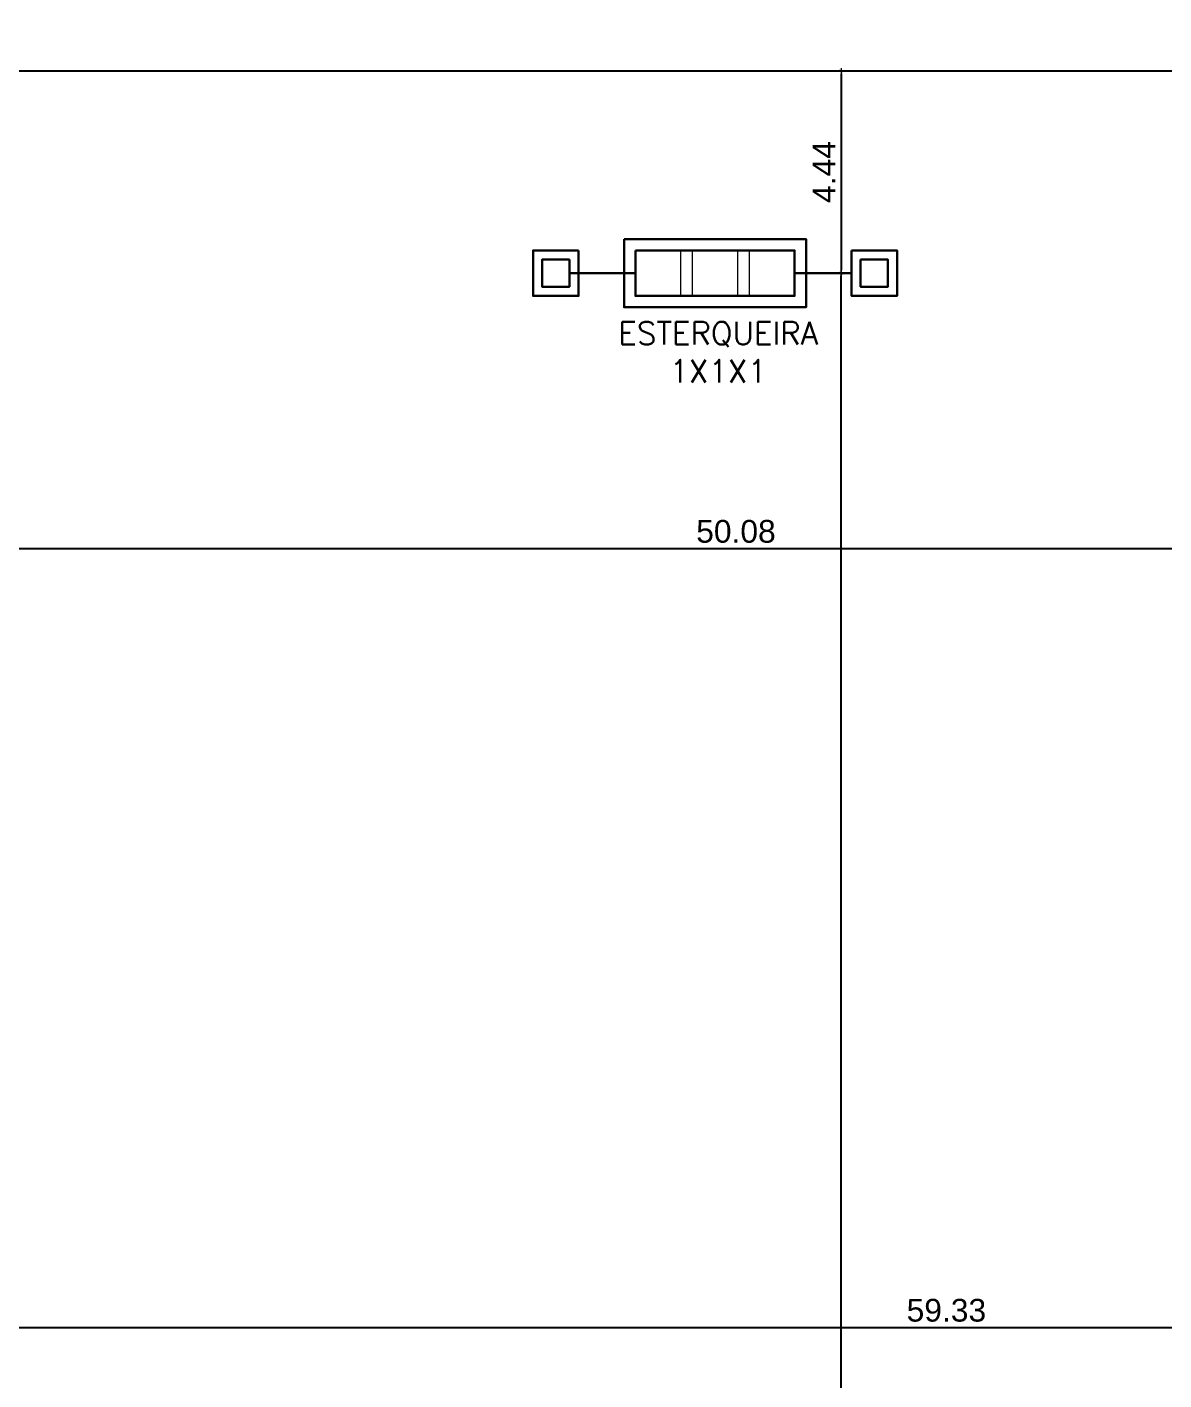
# Model space of a CAD drawing. Header units: millimetres. Extents: x 2767 to 2978, y 1319 to 1481.
# Drawn here: x 2844.59 to 2869.58, y 1413.13 to 1442.87 of the extents above; entities that cross this region are included whole.
import ezdxf

# ---------------------------------------------------------------- set-up
doc = ezdxf.new("R2010")
doc.units = ezdxf.units.MM
doc.header["$LTSCALE"] = 0.03
for name, color, linetype, lineweight in [('A-COTAS', 12, 'Continuous', 9), ('A-PAREDE', 5, 'Continuous', 30), ('A-VISTA01', 1, 'Continuous', 20)]:
    doc.layers.add(name, color=color, linetype=linetype, lineweight=lineweight)
doc.layers.add('A_Imagem', color=7, linetype='Continuous', lineweight=0, true_color=0xffffff)
doc.layers.add('G_HACHURA', color=9, linetype='Continuous')
doc.styles.add('Century Gothic', font='arial.ttf')
doc.styles.get("Standard").update_dxf_attribs({"font": 'romans.shx'})
doc.dimstyles.new('COTA_250', dxfattribs={"dimscale": 250, "dimtxt": 0.002, "dimasz": 0.00025, "dimexe": 0.00075, "dimexo": 0.00075, "dimgap": 0.0005, "dimtad": 1, "dimzin": 4, "dimdsep": 46, "dimtxsty": 'Century Gothic', "dimblk": 'PU-Tick', "dimcen": 0.001, "dimdle": 0.00075, "dimse1": 1, "dimse2": 1, "dimclrd": 256, "dimclre": 256, "dimclrt": 256, "dimadec": 0, "dimazin": 0, "dimtfac": 1, "dimtix": 1, "dimtmove": 0, "dimatfit": 3, "dimldrblk": 'DOT', "dimfxl": 1, "dimarcsym": 0})

# ---------------------------------------------------------------- blocks, each defined once
blk = doc.blocks.new('PU-Tick')
for p, q in [((1, 0), (-1, 0)), ((0, -1), (0, 1))]:
    blk.add_line(p, q)
at = {"color": 0, "linetype": 'ByBlock', "const_width": 0.15}
blk.add_lwpolyline([(-0.5, -0.5), (0.5, 0.5)], dxfattribs=at)
blk = doc.blocks.new('*D301')
at = {"layer": 'A-COTAS', "lineweight": -2, "transparency": 16777216}
blk.add_line((-3.233, 12.368), (-62.437, 12.368), dxfattribs=at)
at = {"layer": 'Defpoints', "color": 0, "transparency": 16777216}
for p in [(-3.17, 14.428), (-62.5, 14.114), (-62.5, 12.368)]:
    blk.add_point(p, dxfattribs=at)
at = {"layer": 'A-COTAS', "lineweight": -2, "transparency": 16777216, "xscale": 0.0625, "yscale": 0.0625, "zscale": 0.0625, "rotation": 180}
blk.add_blockref('PU-Tick', (-62.5, 12.368), dxfattribs=at)
at = {"layer": 'A-COTAS', "lineweight": -2, "transparency": 16777216, "xscale": 0.0625, "yscale": 0.0625, "zscale": 0.0625}
blk.add_blockref('PU-Tick', (-3.17, 12.368), dxfattribs=at)
at = {"layer": 'A-COTAS', "transparency": 16777216, "insert": (-32.835, 12.749), "char_height": 0.5, "attachment_point": 5, "style": 'Century Gothic'}
blk.add_mtext('59.33', dxfattribs=at)
blk = doc.blocks.new('_Dot')
at = {"layer": 'G_HACHURA', "color": 0, "lineweight": -2}
blk.add_line((-0.5, 0), (-1, 0), dxfattribs=at)
at = {"layer": 'G_HACHURA', "color": 0, "const_width": 0.5}
blk.add_lwpolyline([(-0.25, 0, 1), (0.25, 0, 1)], format="xyb", close=True, dxfattribs=at)
blk = doc.blocks.new('*D273')
at = {"layer": 'A-COTAS', "lineweight": -2, "transparency": 16777216}
blk.add_line((-35.149, -16.176), (-35.149, 35.493), dxfattribs=at)
at = {"layer": 'Defpoints', "color": 0, "transparency": 16777216}
for p in [(-35.149, 35.555), (-33.92, 35.555), (-35.233, -16.238)]:
    blk.add_point(p, dxfattribs=at)
at = {"layer": 'A-COTAS', "lineweight": -2, "transparency": 16777216, "xscale": 0.0625, "yscale": 0.0625, "zscale": 0.0625}
for p, rotation in [((-35.149, 35.555), 90), ((-35.149, -16.238), 270)]:
    blk.add_blockref('PU-Tick', p, dxfattribs=dict(at, rotation=rotation))
at = {"layer": 'A-COTAS', "transparency": 16777216, "insert": (-35.53, 9.658), "char_height": 0.5, "attachment_point": 5, "rotation": 90, "style": 'Century Gothic'}
blk.add_mtext('51.79', dxfattribs=at)
blk = doc.blocks.new('*D274')
at = {"layer": 'A-COTAS', "lineweight": -2, "transparency": 16777216}
blk.add_line((-12.483, 29.495), (-62.437, 29.495), dxfattribs=at)
at = {"layer": 'Defpoints', "color": 0, "transparency": 16777216}
for p in [(-62.5, 29.561), (-62.5, 29.495), (-12.42, 29.495)]:
    blk.add_point(p, dxfattribs=at)
at = {"layer": 'A-COTAS', "lineweight": -2, "transparency": 16777216, "xscale": 0.0625, "yscale": 0.0625, "zscale": 0.0625, "rotation": 180}
blk.add_blockref('PU-Tick', (-62.5, 29.495), dxfattribs=at)
at = {"layer": 'A-COTAS', "lineweight": -2, "transparency": 16777216, "xscale": 0.0625, "yscale": 0.0625, "zscale": 0.0625}
blk.add_blockref('PU-Tick', (-12.42, 29.495), dxfattribs=at)
at = {"layer": 'A-COTAS', "transparency": 16777216, "insert": (-37.46, 29.875), "char_height": 0.5, "attachment_point": 5, "style": 'Century Gothic'}
blk.add_mtext('50.08', dxfattribs=at)
blk = doc.blocks.new('sanitario')
for points in [[(610419.459, 9201760.449), (610418.459, 9201760.449), (610418.459, 9201759.449), (610419.459, 9201759.449)], [(610425.459, 9201760.449), (610426.459, 9201760.449), (610426.459, 9201759.449), (610425.459, 9201759.449)], [(610419.259, 9201760.249), (610418.659, 9201760.249), (610418.659, 9201759.649), (610419.259, 9201759.649)], [(610425.659, 9201760.249), (610426.259, 9201760.249), (610426.259, 9201759.649), (610425.659, 9201759.649)]]:
    blk.add_lwpolyline(points, close=True)
for points in [[(610419.259, 9201759.949), (610420.709, 9201759.949)], [(610425.459, 9201759.949), (610424.209, 9201759.949)]]:
    blk.add_lwpolyline(points)
at = {"layer": 'A-PAREDE'}
for points in [[(610420.459, 9201760.699), (610424.459, 9201760.699), (610424.459, 9201759.199), (610420.459, 9201759.199)], [(610420.709, 9201760.449), (610424.209, 9201760.449), (610424.209, 9201759.449), (610420.709, 9201759.449)]]:
    blk.add_lwpolyline(points, close=True, dxfattribs=at)
at = {"layer": 'A-VISTA01'}
for points in [[(610421.959, 9201759.449), (610421.709, 9201759.449), (610421.709, 9201760.449), (610421.959, 9201760.449)], [(610423.209, 9201759.449), (610422.959, 9201759.449), (610422.959, 9201760.449), (610423.209, 9201760.449)]]:
    blk.add_lwpolyline(points, close=True, dxfattribs=at)
at = {"layer": 'A_Imagem', "color": 12, "true_color": 0xdb0000, "insert": (610420.209, 9201757.545), "char_height": 0.5, "attachment_point": 7}
blk.add_mtext_dynamic_manual_height_columns('\\pxqc;ESTERQUEIRA\\P1X1X1', width=4.64456, gutter_width=30.315, heights=[0], dxfattribs=at)
blk = doc.blocks.new('*D296')
at = {"layer": 'A-COTAS', "lineweight": -2, "transparency": 16777216}
blk.add_line((-35.149, 39.938), (-35.149, 35.618), dxfattribs=at)
at = {"layer": 'Defpoints', "color": 0, "transparency": 16777216}
for p in [(-34.489, 40), (-35.149, 35.555), (-34.72, 35.555)]:
    blk.add_point(p, dxfattribs=at)
at = {"layer": 'A-COTAS', "lineweight": -2, "transparency": 16777216, "xscale": 0.0625, "yscale": 0.0625, "zscale": 0.0625}
for p, rotation in [((-35.149, 40), 90), ((-35.149, 35.555), 270)]:
    blk.add_blockref('PU-Tick', p, dxfattribs=dict(at, rotation=rotation))
at = {"layer": 'A-COTAS', "transparency": 16777216, "insert": (-35.524, 37.778), "char_height": 0.5, "attachment_point": 5, "rotation": 90, "style": 'Century Gothic'}
blk.add_mtext('4.44', dxfattribs=at)
blk = doc.blocks.new('arq geral tgov')
at = {"extrusion": (0.005334, 0.002979, 0.999981), "elevation": 0.453}
for points in [[(62.499, 48.71), (5.465, 73.289), (-5.992, 76.806), (-14.942, 79.088), (-26.49, 78.997), (-35.052, 75.61), (-47.965, 68.417), (-67.812, 53.823), (-81.75, 44.69), (-90.95, 38.976), (-102.121, 31.241), (-109.169, 25.533), (-116.002, 19.61), (-121.534, 16.168), (-130.214, 11.742)], [(62.499, 39.999), (2.7, 65.77), (-8.155, 69.102), (-15.915, 71.08), (-24.935, 71.009), (-31.62, 68.365), (-43.631, 61.674), (-63.247, 47.25), (-77.446, 37.945), (-86.559, 32.285), (-97.32, 24.835), (-104.03, 19.4), (-111.239, 13.151), (-117.597, 9.196), (-126.579, 4.615)]]:
    blk.add_lwpolyline(points, dxfattribs=at)
blk.add_lwpolyline([(-62.5, 40), (-62.5, -40), (62.5, -40), (62.5, 40)], close=True)
at = {"layer": 'A-PAREDE'}
blk.add_blockref('sanitario', (-610460.379, -9201724.394), dxfattribs=at)
at = {"layer": 'A-COTAS'}
for base, p1, p2, picture, middle in [((-35.14928, 35.55502), (-34.48901, 40), (-34.72041, 35.55502), '*D296', (-35.52428, 37.77751)), ((-35.149, 35.555), (-35.233, -16.238), (-33.92, 35.555), '*D273', (-35.53, 9.658))]:
    dim = blk.add_linear_dim(base=base, p1=p1, p2=p2, angle=270, dimstyle='COTA_250', dxfattribs=at)
    dim.commit()
    dim.dimension.update_dxf_attribs({"geometry": picture, "text_midpoint": middle})
for base, p1, p2, picture, middle in [((-62.5, 29.495), (-12.42, 29.495), (-62.5, 29.561), '*D274', (-37.46, 29.875)), ((-62.5, 12.368), (-3.17, 14.428), (-62.5, 14.114), '*D301', (-32.835, 12.749))]:
    dim = blk.add_linear_dim(base=base, p1=p1, p2=p2, dimstyle='COTA_250', dxfattribs=at)
    dim.commit()
    dim.dimension.update_dxf_attribs({"geometry": picture, "text_midpoint": middle})

msp = doc.modelspace()

# ---------------------------------------------------------------- block references
msp.add_blockref('arq geral tgov', (2897.632, 1401.906))

doc.saveas('drawing.dxf')
